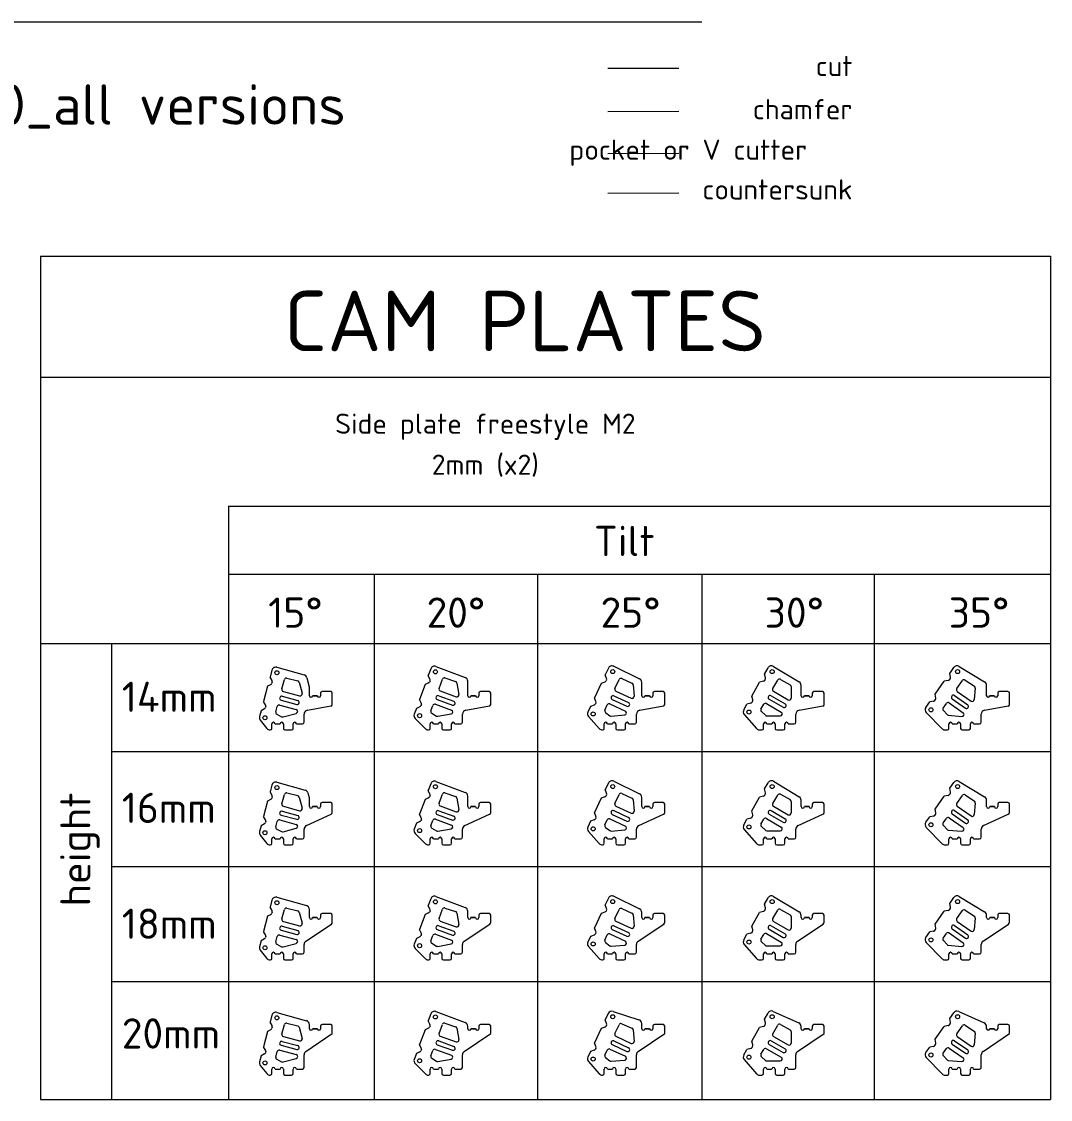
# Model space of a CAD drawing. Header units: millimetres. Extents: x -685 to 944, y -691 to 522.
# Drawn here: x 434 to 944, y -12 to 522 of the extents above; entities that cross this region are included whole.
import ezdxf

# ---------------------------------------------------------------- set-up
doc = ezdxf.new("R2010")
doc.units = ezdxf.units.MM
doc.linetypes.add('JIS_09_08', pattern=[10.75, 8, -0.55, 0.55, -0.55, 0.55, -0.55])
doc.layers.get('0').update_dxf_attribs({"lineweight": 5})
for name, color, linetype, lineweight in [('Calque1', 150, 'Continuous', 5), ('Calque2', 251, 'Continuous', 5), ('chamfered', 30, 'Continuous', 5), ('countersunk', 90, 'Continuous', 5), ('Cut', 150, 'Continuous', 5), ('pocket', 1, 'Continuous', 5)]:
    doc.layers.add(name, color=color, linetype=linetype, lineweight=lineweight)
doc.styles.get("Standard").update_dxf_attribs({"font": 'arial.ttf'})

# ---------------------------------------------------------------- blocks, each defined once
blk = doc.blocks.new('FIT')
at = {"layer": 'Calque1'}
for p, q in [((15.62, 16.2), (20.45, 13.54)), ((11.85, 11.62), (14.27, 15.82)), ((20.96, 12.66), (20.96, 6.94)), ((10.02, 6.33), (16.95, 2.33)), ((11.02, 8.07), (17.95, 4.07)), ((12.22, 10.26), (19.46, 6.08)), ((5.98, 1.42), (7.36, 3.82)), ((6.17, 0.19), (8.14, -1.63)), ((8.73, 4.19), (16.04, -0.03)), ((8.82, -1.89), (15.54, -1.89))]:
    blk.add_line(p, q, dxfattribs=at)
for centre in [(11.52, 20.03), (0, 0)]:
    blk.add_circle(centre, 1, dxfattribs=at)
for centre, start, end in [((15.14, 15.33), 61.115, 150.089), ((12.72, 11.13), 150.089, 240.01), ((19.96, 12.66), 0, 61.115), ((10.52, 7.2), 60.01, 240.01), ((19.96, 6.94), 240.01, 0), ((6.85, 0.92), 150.089, 227.267), ((8.23, 3.32), 60.01, 150.089), ((17.45, 3.2), 240.01, 60.01), ((8.82, -0.89), 227.267, 270), ((15.54, -0.89), 270, 60.01)]:
    blk.add_arc(centre, 1, start, end, dxfattribs=at)

msp = doc.modelspace()

# ---------------------------------------------------------------- linework, layer by layer
at = {"layer": 'Calque1'}
msp.add_line((724.33, 498.56), (759.47, 498.67), dxfattribs=at)
at = {"layer": 'Calque2'}
for p, q in [((0, 521.71), (770.94, 521.56)), ((443.04, 405.37), (943.76, 405.37)), ((443.04, 405.37), (443.04, -12.48)), ((943.76, 405.37), (943.76, -12.48)), ((443.04, 345.55), (943.76, 345.55)), ((536.16, 281.58), (536.16, -12.48)), ((536.16, 281.58), (943.76, 281.58)), ((536.16, 247.92), (943.76, 247.92)), ((608.37, 247.92), (608.37, -12.48)), ((689.44, 247.92), (689.44, -12.48)), ((770.92, 247.92), (770.92, -12.48)), ((856.43, 247.92), (856.43, -12.48)), ((443.04, 213.48), (943.76, 213.48)), ((478.14, 213.48), (478.14, -12.48)), ((478.14, 160.03), (943.76, 160.03)), ((478.14, 102.98), (943.76, 102.98)), ((478.14, 45.94), (943.76, 45.94)), ((443.04, -12.48), (943.76, -12.48))]:
    msp.add_line(p, q, dxfattribs=at)
at = {"layer": 'chamfered'}
msp.add_line((724.33, 477.16), (759.47, 477.26), dxfattribs=at)
at = {"layer": 'countersunk'}
msp.add_line((724.33, 436.68), (759.47, 436.79), dxfattribs=at)
at = {"layer": 'Cut'}
for p, q in [((557.76, 200.28), (556.83, 196.84)), ((560.22, 201.69), (573.66, 197.94)), ((636.49, 200.93), (635.27, 197.59)), ((639.07, 202.12), (653.55, 196.66)), ((724.55, 201.24), (723.04, 198.01)), ((723.71, 196.18), (723.04, 198.01)), ((727.23, 202.19), (739.99, 195.98)), ((801.95, 198.33), (803.73, 201.42)), ((802.45, 196.46), (801.95, 198.33)), ((806.5, 202.13), (819.18, 194.42)), ((893.8, 198.67), (895.82, 201.55)), ((894.14, 196.76), (893.8, 198.67)), ((898.49, 202.11), (911.12, 194.42)), ((557.29, 193.24), (555.61, 192.27)), ((557.8, 195.16), (556.83, 196.84)), ((557.9, 194.4), (557.76, 193.85)), ((575.05, 196.54), (576.25, 192.07)), ((633.66, 193.15), (630.98, 185.79)), ((635.42, 193.97), (633.66, 193.15)), ((636.1, 195.83), (635.27, 197.59)), ((636.13, 195.06), (635.94, 194.53)), ((654.84, 187.62), (654.84, 194.79)), ((721.04, 193.72), (717.73, 186.62)), ((722.87, 194.38), (721.04, 193.72)), ((723.67, 195.41), (723.43, 194.9)), ((741.11, 187.62), (741.11, 194.18)), ((795.67, 187.46), (799.58, 194.24)), ((801.46, 194.74), (799.58, 194.24)), ((802.07, 195.21), (802.35, 195.7)), ((820.14, 187.62), (820.14, 192.72)), ((886.59, 188.38), (891.09, 194.8)), ((893, 195.14), (891.09, 194.8)), ((893.65, 195.55), (893.97, 196.01)), ((912.08, 187.62), (912.08, 192.72)), ((555.61, 192.27), (553.58, 184.7)), ((576.32, 187.62), (576.32, 191.55)), ((580.23, 187.62), (577.92, 187.62)), ((577.92, 187.62), (580.23, 187.62)), ((580.23, 187.62), (577.92, 187.62)), ((581.83, 188.82), (581.83, 187.62)), ((586.89, 189.62), (582.63, 189.62)), ((587.69, 187.62), (587.69, 188.82)), ((587.69, 183.29), (587.69, 187.62)), ((658.75, 187.62), (656.44, 187.62)), ((656.44, 187.62), (658.75, 187.62)), ((658.75, 187.62), (656.44, 187.62)), ((660.35, 188.82), (660.35, 187.62)), ((665.41, 189.62), (661.15, 189.62)), ((666.21, 187.62), (666.21, 188.82)), ((666.21, 183.29), (666.21, 187.62)), ((745.02, 187.62), (742.71, 187.62)), ((742.71, 187.62), (745.02, 187.62)), ((745.02, 187.62), (742.71, 187.62)), ((746.62, 188.82), (746.62, 187.62)), ((751.68, 189.62), (747.42, 189.62)), ((752.48, 187.62), (752.48, 188.82)), ((752.48, 183.29), (752.48, 187.62)), ((796.17, 185.58), (795.67, 187.46)), ((824.05, 187.62), (821.74, 187.62)), ((821.74, 187.62), (824.05, 187.62)), ((824.05, 187.62), (821.74, 187.62)), ((825.65, 188.82), (825.65, 187.62)), ((830.71, 189.62), (826.45, 189.62)), ((831.51, 187.62), (831.51, 188.82)), ((831.51, 183.29), (831.51, 187.62)), ((886.93, 186.47), (886.59, 188.38)), ((915.99, 187.62), (913.68, 187.62)), ((913.68, 187.62), (915.99, 187.62)), ((915.99, 187.62), (913.68, 187.62)), ((917.59, 188.82), (917.59, 187.62)), ((922.65, 189.62), (918.39, 189.62)), ((923.45, 187.62), (923.45, 188.82)), ((923.45, 183.29), (923.45, 187.62)), ((554.55, 183.02), (553.58, 184.7)), ((554.65, 182.26), (554.51, 181.72)), ((575.33, 180.39), (587.03, 182.51)), ((631.12, 182.16), (629.36, 181.34)), ((631.8, 184.02), (630.98, 185.79)), ((631.83, 183.26), (631.64, 182.73)), ((653.86, 180.39), (665.56, 182.51)), ((715.73, 182.33), (714.41, 179.49)), ((717.56, 183), (715.73, 182.33)), ((718.4, 184.79), (717.73, 186.62)), ((718.36, 184.03), (718.12, 183.52)), ((740.13, 180.39), (751.83, 182.51)), ((791.71, 180.61), (793.3, 183.36)), ((795.18, 183.86), (793.3, 183.36)), ((795.79, 184.33), (796.07, 184.82)), ((819.16, 180.39), (830.85, 182.51)), ((882, 181.83), (883.88, 184.51)), ((885.79, 184.85), (883.88, 184.51)), ((886.44, 185.26), (886.76, 185.72)), ((911.1, 180.39), (922.8, 182.51)), ((552.36, 180.14), (551.58, 177.23)), ((554.04, 181.11), (552.36, 180.14)), ((573.69, 174.42), (573.69, 178.42)), ((629.36, 181.34), (628.3, 178.42)), ((628.76, 176.31), (633.9, 171.21)), ((652.21, 174.42), (652.21, 178.42)), ((714.73, 177.32), (720.08, 171.3)), ((738.48, 174.42), (738.48, 178.42)), ((791.94, 178.3), (797.98, 171.31)), ((817.51, 174.42), (817.51, 178.42)), ((882.2, 179.29), (890.01, 171.23)), ((909.45, 174.42), (909.45, 178.42)), ((551.95, 175.46), (555.22, 171.37)), ((557.69, 171.42), (557.69, 173.62)), ((559.29, 173.62), (561.81, 173.62)), ((563.41, 173.62), (563.41, 171.42)), ((568.27, 171.42), (568.27, 173.62)), ((569.87, 173.62), (572.89, 173.62)), ((636.21, 171.42), (636.21, 173.62)), ((637.81, 173.62), (640.34, 173.62)), ((641.94, 173.62), (641.94, 171.42)), ((646.8, 171.42), (646.8, 173.62)), ((648.4, 173.62), (651.41, 173.62)), ((722.48, 171.42), (722.48, 173.62)), ((724.08, 173.62), (726.61, 173.62)), ((728.21, 173.62), (728.21, 171.42)), ((733.07, 171.42), (733.07, 173.62)), ((734.67, 173.62), (737.68, 173.62)), ((801.51, 171.42), (801.51, 173.62)), ((803.11, 173.62), (805.64, 173.62)), ((807.24, 173.62), (807.24, 171.42)), ((812.1, 171.42), (812.1, 173.62)), ((813.7, 173.62), (816.71, 173.62)), ((893.45, 171.42), (893.45, 173.62)), ((895.05, 173.62), (897.58, 173.62)), ((899.18, 173.62), (899.18, 171.42)), ((904.04, 171.42), (904.04, 173.62)), ((905.64, 173.62), (908.65, 173.62)), ((556.78, 170.62), (556.89, 170.62)), ((564.21, 170.62), (567.47, 170.62)), ((635.31, 170.62), (635.41, 170.62)), ((642.74, 170.62), (646, 170.62)), ((721.57, 170.62), (721.68, 170.62)), ((729.01, 170.62), (732.27, 170.62)), ((799.5, 170.62), (800.71, 170.62)), ((808.04, 170.62), (811.3, 170.62)), ((891.45, 170.62), (892.65, 170.62)), ((899.98, 170.62), (903.24, 170.62)), ((560.22, 144.74), (574.24, 140.83)), ((639.07, 145.17), (653.55, 139.71)), ((724.55, 144.29), (723.04, 141.05)), ((727.23, 145.24), (739.99, 139.03)), ((801.95, 141.38), (803.73, 144.47)), ((806.5, 145.18), (819.18, 137.47)), ((893.8, 141.72), (895.82, 144.6)), ((898.49, 145.16), (911.12, 137.47)), ((557.76, 143.33), (556.83, 139.89)), ((557.8, 138.21), (556.83, 139.89)), ((575.63, 139.42), (576.25, 137.12)), ((636.49, 143.98), (635.27, 140.64)), ((636.1, 138.88), (635.27, 140.64)), ((723.71, 139.23), (723.04, 141.05)), ((802.45, 139.51), (801.95, 141.38)), ((893.65, 138.6), (893.97, 139.06)), ((894.14, 139.81), (893.8, 141.72)), ((555.61, 135.32), (553.58, 127.75)), ((557.29, 136.29), (555.61, 135.32)), ((557.9, 137.45), (557.76, 136.9)), ((576.32, 132.67), (576.32, 136.6)), ((581.83, 133.87), (581.83, 132.67)), ((586.89, 134.67), (582.63, 134.67)), ((587.69, 132.67), (587.69, 133.87)), ((633.66, 136.2), (630.98, 128.83)), ((635.42, 137.02), (633.66, 136.2)), ((636.13, 138.11), (635.94, 137.58)), ((654.84, 132.67), (654.84, 137.84)), ((660.35, 133.87), (660.35, 132.67)), ((665.41, 134.67), (661.15, 134.67)), ((666.21, 132.67), (666.21, 133.87)), ((721.04, 136.77), (717.73, 129.67)), ((722.87, 137.43), (721.04, 136.77)), ((723.67, 138.46), (723.43, 137.95)), ((741.11, 132.67), (741.11, 137.23)), ((746.62, 133.87), (746.62, 132.67)), ((751.68, 134.67), (747.42, 134.67)), ((752.48, 132.67), (752.48, 133.87)), ((795.67, 130.5), (799.58, 137.29)), ((801.46, 137.79), (799.58, 137.29)), ((802.07, 138.26), (802.35, 138.75)), ((820.14, 132.67), (820.14, 135.76)), ((825.65, 133.87), (825.65, 132.67)), ((830.71, 134.67), (826.45, 134.67)), ((831.51, 132.67), (831.51, 133.87)), ((886.59, 131.43), (891.09, 137.85)), ((893, 138.19), (891.09, 137.85)), ((912.08, 132.67), (912.08, 135.76)), ((917.59, 133.87), (917.59, 132.67)), ((922.65, 134.67), (918.39, 134.67)), ((923.45, 132.67), (923.45, 133.87)), ((574.85, 123.22), (587.11, 128.89)), ((580.23, 132.67), (577.92, 132.67)), ((577.92, 132.67), (580.23, 132.67)), ((580.23, 132.67), (577.92, 132.67)), ((587.69, 129.8), (587.69, 132.67)), ((631.8, 127.07), (630.98, 128.83)), ((653.37, 123.22), (665.63, 128.89)), ((658.75, 132.67), (656.44, 132.67)), ((656.44, 132.67), (658.75, 132.67)), ((658.75, 132.67), (656.44, 132.67)), ((666.21, 129.8), (666.21, 132.67)), ((718.4, 127.84), (717.73, 129.67)), ((739.64, 123.22), (751.9, 128.89)), ((745.02, 132.67), (742.71, 132.67)), ((742.71, 132.67), (745.02, 132.67)), ((745.02, 132.67), (742.71, 132.67)), ((752.48, 129.8), (752.48, 132.67)), ((796.17, 128.63), (795.67, 130.5)), ((818.67, 123.22), (830.93, 128.89)), ((824.05, 132.67), (821.74, 132.67)), ((821.74, 132.67), (824.05, 132.67)), ((824.05, 132.67), (821.74, 132.67)), ((831.51, 129.8), (831.51, 132.67)), ((886.44, 128.31), (886.76, 128.77)), ((886.93, 129.52), (886.59, 131.43)), ((910.61, 123.22), (922.87, 128.89)), ((915.99, 132.67), (913.68, 132.67)), ((913.68, 132.67), (915.99, 132.67)), ((915.99, 132.67), (913.68, 132.67)), ((923.45, 129.8), (923.45, 132.67)), ((552.36, 123.19), (551.58, 120.28)), ((554.04, 124.16), (552.36, 123.19)), ((554.55, 126.07), (553.58, 127.75)), ((554.65, 125.31), (554.51, 124.77)), ((629.36, 124.39), (628.3, 121.46)), ((631.12, 125.21), (629.36, 124.39)), ((631.83, 126.31), (631.64, 125.78)), ((715.73, 125.38), (714.41, 122.54)), ((717.56, 126.05), (715.73, 125.38)), ((718.36, 127.08), (718.12, 126.57)), ((791.71, 123.66), (793.3, 126.41)), ((795.18, 126.91), (793.3, 126.41)), ((795.79, 127.38), (796.07, 127.87)), ((882, 124.88), (883.88, 127.56)), ((885.79, 127.9), (883.88, 127.56)), ((551.95, 118.51), (555.22, 114.42)), ((573.69, 117.47), (573.69, 121.4)), ((628.76, 119.36), (633.9, 114.26)), ((652.21, 117.47), (652.21, 121.4)), ((714.73, 120.37), (720.08, 114.34)), ((738.48, 117.47), (738.48, 121.4)), ((791.94, 121.35), (797.98, 114.36)), ((817.51, 117.47), (817.51, 121.4)), ((882.2, 122.34), (890.01, 114.28)), ((909.45, 117.47), (909.45, 121.4)), ((556.78, 113.67), (556.89, 113.67)), ((557.69, 114.47), (557.69, 116.67)), ((559.29, 116.67), (561.81, 116.67)), ((563.41, 116.67), (563.41, 114.47)), ((564.21, 113.67), (567.47, 113.67)), ((568.27, 114.47), (568.27, 116.67)), ((569.87, 116.67), (572.89, 116.67)), ((635.31, 113.67), (635.41, 113.67)), ((636.21, 114.47), (636.21, 116.67)), ((637.81, 116.67), (640.34, 116.67)), ((641.94, 116.67), (641.94, 114.47)), ((642.74, 113.67), (646, 113.67)), ((646.8, 114.47), (646.8, 116.67)), ((648.4, 116.67), (651.41, 116.67)), ((721.57, 113.67), (721.68, 113.67)), ((722.48, 114.47), (722.48, 116.67)), ((724.08, 116.67), (726.61, 116.67)), ((728.21, 116.67), (728.21, 114.47)), ((729.01, 113.67), (732.27, 113.67)), ((733.07, 114.47), (733.07, 116.67)), ((734.67, 116.67), (737.68, 116.67)), ((799.5, 113.67), (800.71, 113.67)), ((801.51, 114.47), (801.51, 116.67)), ((803.11, 116.67), (805.64, 116.67)), ((807.24, 116.67), (807.24, 114.47)), ((808.04, 113.67), (811.3, 113.67)), ((812.1, 114.47), (812.1, 116.67)), ((813.7, 116.67), (816.71, 116.67)), ((891.45, 113.67), (892.65, 113.67)), ((893.45, 114.47), (893.45, 116.67)), ((895.05, 116.67), (897.58, 116.67)), ((899.18, 116.67), (899.18, 114.47)), ((899.98, 113.67), (903.24, 113.67)), ((904.04, 114.47), (904.04, 116.67)), ((905.64, 116.67), (908.65, 116.67)), ((557.76, 86.29), (556.83, 82.84)), ((560.22, 87.69), (574.85, 83.61)), ((636.49, 86.93), (635.27, 83.59)), ((639.07, 88.12), (653.55, 82.66)), ((724.55, 87.24), (723.04, 84.01)), ((727.23, 88.19), (739.99, 81.98)), ((801.95, 84.34), (803.73, 87.42)), ((806.5, 88.13), (819.18, 80.43)), ((893.8, 84.67), (895.82, 87.56)), ((898.49, 88.12), (911.12, 80.43)), ((557.8, 81.16), (556.83, 82.84)), ((557.9, 80.4), (557.76, 79.85)), ((576.32, 77.63), (576.32, 81.69)), ((636.1, 81.83), (635.27, 83.59)), ((636.13, 81.07), (635.94, 80.53)), ((654.84, 77.63), (654.84, 80.79)), ((722.87, 80.39), (721.04, 79.72)), ((723.71, 82.18), (723.04, 84.01)), ((723.67, 81.42), (723.43, 80.9)), ((741.11, 77.63), (741.11, 80.19)), ((795.67, 73.46), (799.58, 80.24)), ((801.46, 80.74), (799.58, 80.24)), ((802.45, 82.46), (801.95, 84.34)), ((802.07, 81.21), (802.35, 81.7)), ((886.59, 74.38), (891.09, 80.8)), ((893, 81.14), (891.09, 80.8)), ((893.65, 81.55), (893.97, 82.01)), ((894.14, 82.76), (893.8, 84.67)), ((555.61, 78.27), (553.58, 70.71)), ((557.29, 79.25), (555.61, 78.27)), ((580.23, 77.63), (577.92, 77.63)), ((577.92, 77.63), (580.23, 77.63)), ((580.23, 77.63), (577.92, 77.63)), ((581.83, 78.83), (581.83, 77.63)), ((586.89, 79.63), (582.63, 79.63)), ((587.69, 77.63), (587.69, 78.83)), ((587.69, 75.29), (587.69, 77.63)), ((633.66, 79.15), (630.98, 71.79)), ((635.42, 79.97), (633.66, 79.15)), ((658.75, 77.63), (656.44, 77.63)), ((656.44, 77.63), (658.75, 77.63)), ((658.75, 77.63), (656.44, 77.63)), ((660.35, 78.83), (660.35, 77.63)), ((665.41, 79.63), (661.15, 79.63)), ((666.21, 77.63), (666.21, 78.83)), ((666.21, 75.29), (666.21, 77.63)), ((721.04, 79.72), (717.73, 72.62)), ((745.02, 77.63), (742.71, 77.63)), ((742.71, 77.63), (745.02, 77.63)), ((745.02, 77.63), (742.71, 77.63)), ((746.62, 78.83), (746.62, 77.63)), ((751.68, 79.63), (747.42, 79.63)), ((752.48, 77.63), (752.48, 78.83)), ((752.48, 75.29), (752.48, 77.63)), ((820.14, 77.63), (820.14, 78.72)), ((824.05, 77.63), (821.74, 77.63)), ((821.74, 77.63), (824.05, 77.63)), ((824.05, 77.63), (821.74, 77.63)), ((825.65, 78.83), (825.65, 77.63)), ((830.71, 79.63), (826.45, 79.63)), ((831.51, 77.63), (831.51, 78.83)), ((831.51, 75.29), (831.51, 77.63)), ((912.08, 77.63), (912.08, 78.72)), ((915.99, 77.63), (913.68, 77.63)), ((913.68, 77.63), (915.99, 77.63)), ((915.99, 77.63), (913.68, 77.63)), ((917.59, 78.83), (917.59, 77.63)), ((922.65, 79.63), (918.39, 79.63)), ((923.45, 77.63), (923.45, 78.83)), ((923.45, 75.29), (923.45, 77.63)), ((554.55, 69.02), (553.58, 70.71)), ((574.58, 65.99), (587.24, 74.45)), ((631.8, 70.03), (630.98, 71.79)), ((653.1, 65.99), (665.77, 74.45)), ((718.4, 70.8), (717.73, 72.62)), ((718.36, 70.03), (718.12, 69.52)), ((739.37, 65.99), (752.04, 74.45)), ((795.18, 69.87), (793.3, 69.36)), ((796.17, 71.58), (795.67, 73.46)), ((795.79, 70.33), (796.07, 70.82)), ((818.4, 65.99), (831.07, 74.45)), ((882, 67.83), (883.88, 70.51)), ((885.79, 70.85), (883.88, 70.51)), ((886.44, 71.26), (886.76, 71.72)), ((886.93, 72.47), (886.59, 74.38)), ((910.34, 65.99), (923.01, 74.45)), ((552.36, 66.14), (551.58, 63.23)), ((554.04, 67.11), (552.36, 66.14)), ((554.65, 68.26), (554.51, 67.72)), ((573.69, 60.43), (573.69, 64.32)), ((629.36, 67.34), (628.3, 64.42)), ((631.12, 68.16), (629.36, 67.34)), ((631.83, 69.26), (631.64, 68.73)), ((652.21, 60.43), (652.21, 64.32)), ((715.73, 68.34), (714.41, 65.49)), ((717.56, 69), (715.73, 68.34)), ((738.48, 60.43), (738.48, 64.32)), ((791.71, 66.61), (793.3, 69.36)), ((791.94, 64.3), (797.98, 57.32)), ((817.51, 60.43), (817.51, 64.32)), ((882.2, 65.29), (890.01, 57.23)), ((909.45, 60.43), (909.45, 64.32)), ((551.95, 61.46), (555.22, 57.38)), ((557.69, 57.43), (557.69, 59.63)), ((559.29, 59.63), (561.81, 59.63)), ((563.41, 59.63), (563.41, 57.43)), ((568.27, 57.43), (568.27, 59.63)), ((569.87, 59.63), (572.89, 59.63)), ((628.76, 62.31), (633.9, 57.21)), ((636.21, 57.43), (636.21, 59.63)), ((637.81, 59.63), (640.34, 59.63)), ((641.94, 59.63), (641.94, 57.43)), ((646.8, 57.43), (646.8, 59.63)), ((648.4, 59.63), (651.41, 59.63)), ((714.73, 63.32), (720.08, 57.3)), ((722.48, 57.43), (722.48, 59.63)), ((724.08, 59.63), (726.61, 59.63)), ((728.21, 59.63), (728.21, 57.43)), ((733.07, 57.43), (733.07, 59.63)), ((734.67, 59.63), (737.68, 59.63)), ((801.51, 57.43), (801.51, 59.63)), ((803.11, 59.63), (805.64, 59.63)), ((807.24, 59.63), (807.24, 57.43)), ((812.1, 57.43), (812.1, 59.63)), ((813.7, 59.63), (816.71, 59.63)), ((893.45, 57.43), (893.45, 59.63)), ((895.05, 59.63), (897.58, 59.63)), ((899.18, 59.63), (899.18, 57.43)), ((904.04, 57.43), (904.04, 59.63)), ((905.64, 59.63), (908.65, 59.63)), ((556.78, 56.63), (556.89, 56.63)), ((564.21, 56.63), (567.47, 56.63)), ((635.31, 56.63), (635.41, 56.63)), ((642.74, 56.63), (646, 56.63)), ((721.57, 56.63), (721.68, 56.63)), ((729.01, 56.63), (732.27, 56.63)), ((799.5, 56.63), (800.71, 56.63)), ((808.04, 56.63), (811.3, 56.63)), ((891.45, 56.63), (892.65, 56.63)), ((899.98, 56.63), (903.24, 56.63)), ((557.76, 29.24), (556.83, 25.79)), ((560.22, 30.65), (574.85, 26.56)), ((636.49, 29.88), (635.27, 26.54)), ((639.07, 31.07), (653.55, 25.62)), ((724.51, 30.11), (723.04, 26.96)), ((723.71, 25.13), (723.04, 26.96)), ((726.94, 31.17), (739.73, 27.02)), ((801.95, 27.29), (803.72, 30.36)), ((802.45, 25.41), (801.95, 27.29)), ((806.27, 31.18), (818.96, 25.48)), ((893.8, 27.63), (895.81, 30.49)), ((894.14, 25.71), (893.8, 27.63)), ((898.27, 31.17), (910.9, 25.48)), ((557.29, 22.2), (555.61, 21.23)), ((557.8, 24.11), (556.83, 25.79)), ((557.9, 23.35), (557.76, 22.8)), ((576.32, 22.58), (576.32, 24.64)), ((580.23, 22.58), (577.92, 22.58)), ((577.92, 22.58), (580.23, 22.58)), ((580.23, 22.58), (577.92, 22.58)), ((581.83, 23.78), (581.83, 22.58)), ((586.89, 24.58), (582.63, 24.58)), ((587.69, 22.58), (587.69, 23.78)), ((587.69, 20.24), (587.69, 22.58)), ((633.66, 22.1), (630.98, 14.74)), ((635.42, 22.92), (633.66, 22.1)), ((636.1, 24.78), (635.27, 26.54)), ((636.13, 24.02), (635.94, 23.49)), ((654.84, 22.58), (654.84, 23.74)), ((658.75, 22.58), (656.44, 22.58)), ((656.44, 22.58), (658.75, 22.58)), ((658.75, 22.58), (656.44, 22.58)), ((660.35, 23.78), (660.35, 22.58)), ((665.41, 24.58), (661.15, 24.58)), ((666.21, 22.58), (666.21, 23.78)), ((666.21, 20.24), (666.21, 22.58)), ((721.04, 22.67), (717.73, 15.57)), ((722.87, 23.34), (721.04, 22.67)), ((723.67, 24.37), (723.43, 23.86)), ((741.11, 22.58), (741.11, 25.12)), ((745.02, 22.58), (742.71, 22.58)), ((742.71, 22.58), (745.02, 22.58)), ((745.02, 22.58), (742.71, 22.58)), ((746.62, 23.78), (746.62, 22.58)), ((751.68, 24.58), (747.42, 24.58)), ((752.48, 22.58), (752.48, 23.78)), ((752.48, 20.24), (752.48, 22.58)), ((795.67, 16.41), (799.58, 23.19)), ((801.46, 23.7), (799.58, 23.19)), ((802.07, 24.16), (802.35, 24.65)), ((820.14, 22.58), (820.14, 23.65)), ((824.05, 22.58), (821.74, 22.58)), ((821.74, 22.58), (824.05, 22.58)), ((824.05, 22.58), (821.74, 22.58)), ((825.65, 23.78), (825.65, 22.58)), ((830.71, 24.58), (826.45, 24.58)), ((831.51, 22.58), (831.51, 23.78)), ((831.51, 20.24), (831.51, 22.58)), ((886.59, 17.34), (891.09, 23.75)), ((893, 24.09), (891.09, 23.75)), ((893.65, 24.5), (893.97, 24.97)), ((912.08, 22.58), (912.08, 23.65)), ((915.99, 22.58), (913.68, 22.58)), ((913.68, 22.58), (915.99, 22.58)), ((915.99, 22.58), (913.68, 22.58)), ((917.59, 23.78), (917.59, 22.58)), ((922.65, 24.58), (918.39, 24.58)), ((923.45, 22.58), (923.45, 23.78)), ((923.45, 20.24), (923.45, 22.58)), ((555.61, 21.23), (553.58, 13.66)), ((574.56, 11.26), (587.69, 20.24)), ((653.09, 11.26), (666.21, 20.24)), ((739.36, 11.26), (752.48, 20.24)), ((796.17, 14.53), (795.67, 16.41)), ((818.38, 11.26), (831.51, 20.24)), ((886.93, 15.42), (886.59, 17.34)), ((910.32, 11.26), (923.45, 20.24)), ((554.55, 11.98), (553.58, 13.66)), ((554.65, 11.22), (554.51, 10.67)), ((631.12, 11.12), (629.36, 10.3)), ((631.8, 12.98), (630.98, 14.74)), ((631.83, 12.21), (631.64, 11.68)), ((715.73, 11.29), (714.41, 8.44)), ((717.56, 11.95), (715.73, 11.29)), ((718.4, 13.75), (717.73, 15.57)), ((718.36, 12.98), (718.12, 12.47)), ((791.71, 9.56), (793.3, 12.31)), ((795.18, 12.82), (793.3, 12.31)), ((795.79, 13.28), (796.07, 13.77)), ((882, 10.78), (883.88, 13.46)), ((885.79, 13.8), (883.88, 13.46)), ((886.44, 14.21), (886.76, 14.68)), ((552.36, 9.09), (551.58, 6.18)), ((554.04, 10.06), (552.36, 9.09)), ((573.69, 3.38), (573.69, 9.61)), ((629.36, 10.3), (628.3, 7.37)), ((652.21, 3.38), (652.21, 9.61)), ((714.73, 6.27), (720.08, 0.25)), ((738.48, 3.38), (738.48, 9.61)), ((791.94, 7.26), (797.98, 0.27)), ((817.51, 3.38), (817.51, 9.61)), ((882.2, 8.24), (890.01, 0.19)), ((909.45, 3.38), (909.45, 9.61)), ((551.95, 4.41), (555.22, 0.33)), ((557.69, 0.38), (557.69, 2.58)), ((559.29, 2.58), (561.81, 2.58)), ((563.41, 2.58), (563.41, 0.38)), ((568.27, 0.38), (568.27, 2.58)), ((569.87, 2.58), (572.89, 2.58)), ((628.76, 5.27), (633.9, 0.16)), ((636.21, 0.38), (636.21, 2.58)), ((637.81, 2.58), (640.34, 2.58)), ((641.94, 2.58), (641.94, 0.38)), ((646.8, 0.38), (646.8, 2.58)), ((648.4, 2.58), (651.41, 2.58)), ((722.48, 0.38), (722.48, 2.58)), ((724.08, 2.58), (726.61, 2.58)), ((728.21, 2.58), (728.21, 0.38)), ((733.07, 0.38), (733.07, 2.58)), ((734.67, 2.58), (737.68, 2.58)), ((793.64, 5.28), (793.64, 5.28)), ((801.51, 0.38), (801.51, 2.58)), ((803.11, 2.58), (805.64, 2.58)), ((807.24, 2.58), (807.24, 0.38)), ((812.1, 0.38), (812.1, 2.58)), ((813.7, 2.58), (816.71, 2.58)), ((893.45, 0.38), (893.45, 2.58)), ((895.05, 2.58), (897.58, 2.58)), ((899.18, 2.58), (899.18, 0.38)), ((904.04, 0.38), (904.04, 2.58)), ((905.64, 2.58), (908.65, 2.58)), ((556.78, -0.42), (556.89, -0.42)), ((564.21, -0.42), (567.47, -0.42)), ((635.31, -0.42), (635.41, -0.42)), ((642.74, -0.42), (646, -0.42)), ((721.57, -0.42), (721.68, -0.42)), ((729.01, -0.42), (732.27, -0.42)), ((799.5, -0.42), (800.71, -0.42)), ((808.04, -0.42), (811.3, -0.42)), ((891.45, -0.42), (892.65, -0.42)), ((899.98, -0.42), (903.24, -0.42))]:
    msp.add_line(p, q, dxfattribs=at)
for centre, radius, start, end in [((559.69, 199.77), 2, 74.4087, 165), ((573.12, 196.02), 2, 15, 74.4087), ((638.37, 200.24), 2, 69.3544, 160), ((726.36, 200.39), 2, 64.055, 155), ((805.46, 200.42), 2, 58.727, 150), ((897.45, 200.41), 2, 58.6601, 145), ((556.79, 194.11), 1, 300, 345), ((556.94, 194.66), 1, 345, 30), ((635, 194.87), 1, 295, 340), ((635.19, 195.41), 1, 340, 25), ((652.84, 194.79), 2, 0, 69.3544), ((722.53, 195.32), 1, 290, 335), ((722.77, 195.84), 1, 335, 20), ((739.11, 194.18), 2, 0, 64.055), ((801.2, 195.71), 1, 285, 330), ((801.49, 196.2), 1, 330, 15), ((818.14, 192.72), 2, 0, 58.727), ((892.83, 196.12), 1, 280, 325), ((893.15, 196.59), 1, 325, 10), ((910.08, 192.72), 2, 0, 58.6601), ((574.32, 191.55), 2, 0, 15), ((577.12, 187.62), 0.8, 180, 0), ((581.03, 187.62), 0.8, 180, 0), ((582.63, 188.82), 0.8, 90, 180), ((586.89, 188.82), 0.8, 0, 90), ((655.64, 187.62), 0.8, 180, 0), ((659.55, 187.62), 0.8, 180, 0), ((661.15, 188.82), 0.8, 90, 180), ((665.41, 188.82), 0.8, 0, 90), ((741.91, 187.62), 0.8, 180, 0), ((745.82, 187.62), 0.8, 180, 0), ((747.42, 188.82), 0.8, 90, 180), ((751.68, 188.82), 0.8, 0, 90), ((820.94, 187.62), 0.8, 180, 0), ((824.85, 187.62), 0.8, 180, 0), ((826.45, 188.82), 0.8, 90, 180), ((830.71, 188.82), 0.8, 0, 90), ((912.88, 187.62), 0.8, 180, 0), ((916.79, 187.62), 0.8, 180, 0), ((918.39, 188.82), 0.8, 90, 180), ((922.65, 188.82), 0.8, 0, 90), ((553.54, 181.98), 1, 300, 345), ((553.69, 182.52), 1, 345, 30), ((586.89, 183.29), 0.8, 280.2468, 0), ((630.7, 183.07), 1, 295, 340), ((630.89, 183.6), 1, 340, 25), ((665.41, 183.29), 0.8, 280.2468, 0), ((717.22, 183.94), 1, 290, 335), ((717.46, 184.45), 1, 335, 20), ((751.68, 183.29), 0.8, 280.2468, 0), ((794.92, 184.83), 1, 285, 330), ((795.2, 185.32), 1, 330, 15), ((830.71, 183.29), 0.8, 280.2468, 0), ((883.64, 180.68), 2, 145, 224.1008), ((885.62, 185.83), 1, 280, 325), ((885.95, 186.29), 1, 325, 10), ((922.65, 183.29), 0.8, 280.2468, 0), ((553.51, 176.71), 2, 165, 218.6905), ((575.69, 178.42), 2, 100.2468, 180), ((630.17, 177.73), 2, 160, 225.1594), ((654.21, 178.42), 2, 100.2468, 180), ((716.22, 178.65), 2, 155, 221.6463), ((740.48, 178.42), 2, 100.2468, 180), ((793.45, 179.61), 2, 150, 220.8891), ((819.51, 178.42), 2, 100.2468, 180), ((911.45, 178.42), 2, 100.2468, 180), ((556.78, 172.62), 2, 218.6905, 270), ((556.89, 171.42), 0.8, 270, 0), ((558.49, 173.62), 0.8, 0, 180), ((562.61, 173.62), 0.8, 0, 180), ((564.21, 171.42), 0.8, 180, 270), ((567.47, 171.42), 0.8, 270, 0), ((569.07, 173.62), 0.8, 0, 180), ((572.89, 174.42), 0.8, 270, 0), ((635.31, 172.62), 2, 225.1594, 270), ((635.41, 171.42), 0.8, 270, 0), ((637.01, 173.62), 0.8, 0, 180), ((641.14, 173.62), 0.8, 0, 180), ((642.74, 171.42), 0.8, 180, 270), ((646, 171.42), 0.8, 270, 0), ((647.6, 173.62), 0.8, 0, 180), ((651.41, 174.42), 0.8, 270, 0), ((721.57, 172.62), 2, 221.6463, 270), ((721.68, 171.42), 0.8, 270, 0), ((723.28, 173.62), 0.8, 0, 180), ((727.41, 173.62), 0.8, 0, 180), ((729.01, 171.42), 0.8, 180, 270), ((732.27, 171.42), 0.8, 270, 0), ((733.87, 173.62), 0.8, 0, 180), ((737.68, 174.42), 0.8, 270, 0), ((799.5, 172.62), 2, 220.8891, 270), ((800.71, 171.42), 0.8, 270, 0), ((802.31, 173.62), 0.8, 0, 180), ((806.44, 173.62), 0.8, 0, 180), ((808.04, 171.42), 0.8, 180, 270), ((811.3, 171.42), 0.8, 270, 0), ((812.9, 173.62), 0.8, 0, 180), ((816.71, 174.42), 0.8, 270, 0), ((891.45, 172.62), 2, 224.1008, 270), ((892.65, 171.42), 0.8, 270, 0), ((894.25, 173.62), 0.8, 0, 180), ((898.38, 173.62), 0.8, 0, 180), ((899.98, 171.42), 0.8, 180, 270), ((903.24, 171.42), 0.8, 270, 0), ((904.84, 173.62), 0.8, 0, 180), ((908.65, 174.42), 0.8, 270, 0), ((559.69, 142.82), 2, 74.4087, 165), ((638.37, 143.29), 2, 69.3544, 160), ((726.36, 143.44), 2, 64.055, 155), ((805.46, 143.47), 2, 58.727, 150), ((897.45, 143.46), 2, 58.6601, 145), ((573.7, 138.91), 2, 15, 74.4087), ((652.84, 137.84), 2, 0, 69.3544), ((722.77, 138.89), 1, 335, 20), ((739.11, 137.23), 2, 0, 64.055), ((801.49, 139.25), 1, 330, 15), ((893.15, 139.63), 1, 325, 10), ((556.79, 137.16), 1, 300, 345), ((556.94, 137.71), 1, 345, 30), ((574.32, 136.6), 2, 0, 15), ((582.63, 133.87), 0.8, 90, 180), ((586.89, 133.87), 0.8, 0, 90), ((635, 137.92), 1, 295, 340), ((635.19, 138.46), 1, 340, 25), ((661.15, 133.87), 0.8, 90, 180), ((665.41, 133.87), 0.8, 0, 90), ((722.53, 138.37), 1, 290, 335), ((747.42, 133.87), 0.8, 90, 180), ((751.68, 133.87), 0.8, 0, 90), ((801.2, 138.76), 1, 285, 330), ((818.14, 135.76), 2, 0, 58.727), ((826.45, 133.87), 0.8, 90, 180), ((830.71, 133.87), 0.8, 0, 90), ((892.83, 139.17), 1, 280, 325), ((910.08, 135.76), 2, 0, 58.6601), ((918.39, 133.87), 0.8, 90, 180), ((922.65, 133.87), 0.8, 0, 90), ((577.12, 132.67), 0.8, 180, 0), ((581.03, 132.67), 0.8, 180, 0), ((586.69, 129.8), 1, 294.841, 0), ((655.64, 132.67), 0.8, 180, 0), ((659.55, 132.67), 0.8, 180, 0), ((665.21, 129.8), 1, 294.841, 0), ((741.91, 132.67), 0.8, 180, 0), ((745.82, 132.67), 0.8, 180, 0), ((751.48, 129.8), 1, 294.841, 0), ((795.2, 128.37), 1, 330, 15), ((820.94, 132.67), 0.8, 180, 0), ((824.85, 132.67), 0.8, 180, 0), ((830.51, 129.8), 1, 294.841, 0), ((885.62, 128.88), 1, 280, 325), ((885.95, 129.34), 1, 325, 10), ((912.88, 132.67), 0.8, 180, 0), ((916.79, 132.67), 0.8, 180, 0), ((922.45, 129.8), 1, 294.841, 0), ((553.54, 125.02), 1, 300, 345), ((553.69, 125.57), 1, 345, 30), ((575.69, 121.4), 2, 114.841, 180), ((630.7, 126.12), 1, 295, 340), ((630.89, 126.65), 1, 340, 25), ((654.21, 121.4), 2, 114.841, 180), ((717.22, 126.99), 1, 290, 335), ((717.46, 127.5), 1, 335, 20), ((740.48, 121.4), 2, 114.841, 180), ((793.45, 122.66), 2, 150, 220.8891), ((794.92, 127.88), 1, 285, 330), ((819.51, 121.4), 2, 114.841, 180), ((883.64, 123.73), 2, 145, 224.1008), ((911.45, 121.4), 2, 114.841, 180), ((553.51, 119.76), 2, 165, 218.6905), ((630.17, 120.78), 2, 160, 225.1594), ((716.22, 121.69), 2, 155, 221.6463), ((556.78, 115.67), 2, 218.6905, 270), ((556.89, 114.47), 0.8, 270, 0), ((558.49, 116.67), 0.8, 0, 180), ((562.61, 116.67), 0.8, 0, 180), ((564.21, 114.47), 0.8, 180, 270), ((567.47, 114.47), 0.8, 270, 0), ((569.07, 116.67), 0.8, 0, 180), ((572.89, 117.47), 0.8, 270, 0), ((635.31, 115.67), 2, 225.1594, 270), ((635.41, 114.47), 0.8, 270, 0), ((637.01, 116.67), 0.8, 0, 180), ((641.14, 116.67), 0.8, 0, 180), ((642.74, 114.47), 0.8, 180, 270), ((646, 114.47), 0.8, 270, 0), ((647.6, 116.67), 0.8, 0, 180), ((651.41, 117.47), 0.8, 270, 0), ((721.57, 115.67), 2, 221.6463, 270), ((721.68, 114.47), 0.8, 270, 0), ((723.28, 116.67), 0.8, 0, 180), ((727.41, 116.67), 0.8, 0, 180), ((729.01, 114.47), 0.8, 180, 270), ((732.27, 114.47), 0.8, 270, 0), ((733.87, 116.67), 0.8, 0, 180), ((737.68, 117.47), 0.8, 270, 0), ((799.5, 115.67), 2, 220.8891, 270), ((800.71, 114.47), 0.8, 270, 0), ((802.31, 116.67), 0.8, 0, 180), ((806.44, 116.67), 0.8, 0, 180), ((808.04, 114.47), 0.8, 180, 270), ((811.3, 114.47), 0.8, 270, 0), ((812.9, 116.67), 0.8, 0, 180), ((816.71, 117.47), 0.8, 270, 0), ((891.45, 115.67), 2, 224.1008, 270), ((892.65, 114.47), 0.8, 270, 0), ((894.25, 116.67), 0.8, 0, 180), ((898.38, 116.67), 0.8, 0, 180), ((899.98, 114.47), 0.8, 180, 270), ((903.24, 114.47), 0.8, 270, 0), ((904.84, 116.67), 0.8, 0, 180), ((908.65, 117.47), 0.8, 270, 0), ((559.69, 85.77), 2, 74.4087, 165), ((638.37, 86.25), 2, 69.3544, 160), ((726.36, 86.39), 2, 64.055, 155), ((805.46, 86.42), 2, 58.727, 150), ((897.45, 86.41), 2, 58.6601, 145), ((556.94, 80.66), 1, 345, 30), ((574.32, 81.69), 2, 0, 74.4087), ((635, 80.88), 1, 295, 340), ((635.19, 81.41), 1, 340, 25), ((652.84, 80.79), 2, 0, 69.3544), ((722.53, 81.33), 1, 290, 335), ((722.77, 81.84), 1, 335, 20), ((739.11, 80.19), 2, 0, 64.055), ((801.2, 81.71), 1, 285, 330), ((801.49, 82.2), 1, 330, 15), ((818.14, 78.72), 2, 0, 58.727), ((892.83, 82.12), 1, 280, 325), ((893.15, 82.59), 1, 325, 10), ((910.08, 78.72), 2, 0, 58.6601), ((556.79, 80.11), 1, 300, 345), ((577.12, 77.63), 0.8, 180, 0), ((581.03, 77.63), 0.8, 180, 0), ((582.63, 78.83), 0.8, 90, 180), ((586.89, 78.83), 0.8, 0, 90), ((586.69, 75.29), 1, 303.7612, 0), ((655.64, 77.63), 0.8, 180, 0), ((659.55, 77.63), 0.8, 180, 0), ((661.15, 78.83), 0.8, 90, 180), ((665.41, 78.83), 0.8, 0, 90), ((665.21, 75.29), 1, 303.7612, 0), ((741.91, 77.63), 0.8, 180, 0), ((745.82, 77.63), 0.8, 180, 0), ((747.42, 78.83), 0.8, 90, 180), ((751.68, 78.83), 0.8, 0, 90), ((751.48, 75.29), 1, 303.7612, 0), ((820.94, 77.63), 0.8, 180, 0), ((824.85, 77.63), 0.8, 180, 0), ((826.45, 78.83), 0.8, 90, 180), ((830.71, 78.83), 0.8, 0, 90), ((830.51, 75.29), 1, 303.7612, 0), ((912.88, 77.63), 0.8, 180, 0), ((916.79, 77.63), 0.8, 180, 0), ((918.39, 78.83), 0.8, 90, 180), ((922.65, 78.83), 0.8, 0, 90), ((922.45, 75.29), 1, 303.7612, 0), ((630.89, 69.6), 1, 340, 25), ((717.22, 69.94), 1, 290, 335), ((717.46, 70.45), 1, 335, 20), ((794.92, 70.83), 1, 285, 330), ((795.2, 71.32), 1, 330, 15), ((885.62, 71.83), 1, 280, 325), ((885.95, 72.3), 1, 325, 10), ((553.54, 67.98), 1, 300, 345), ((553.69, 68.52), 1, 345, 30), ((575.69, 64.32), 2, 123.7612, 180), ((630.17, 63.73), 2, 160, 225.1594), ((630.7, 69.07), 1, 295, 340), ((654.21, 64.32), 2, 123.7612, 180), ((716.22, 64.65), 2, 155, 221.6463), ((740.48, 64.32), 2, 123.7612, 180), ((793.45, 65.61), 2, 150, 220.8891), ((819.51, 64.32), 2, 123.7612, 180), ((883.64, 66.68), 2, 145, 224.1008), ((911.45, 64.32), 2, 123.7612, 180), ((553.51, 62.71), 2, 165, 218.6905), ((558.49, 59.63), 0.8, 0, 180), ((562.61, 59.63), 0.8, 0, 180), ((569.07, 59.63), 0.8, 0, 180), ((572.89, 60.43), 0.8, 270, 0), ((637.01, 59.63), 0.8, 0, 180), ((641.14, 59.63), 0.8, 0, 180), ((647.6, 59.63), 0.8, 0, 180), ((651.41, 60.43), 0.8, 270, 0), ((723.28, 59.63), 0.8, 0, 180), ((727.41, 59.63), 0.8, 0, 180), ((733.87, 59.63), 0.8, 0, 180), ((737.68, 60.43), 0.8, 270, 0), ((802.31, 59.63), 0.8, 0, 180), ((806.44, 59.63), 0.8, 0, 180), ((812.9, 59.63), 0.8, 0, 180), ((816.71, 60.43), 0.8, 270, 0), ((894.25, 59.63), 0.8, 0, 180), ((898.38, 59.63), 0.8, 0, 180), ((904.84, 59.63), 0.8, 0, 180), ((908.65, 60.43), 0.8, 270, 0), ((556.78, 58.63), 2, 218.6905, 270), ((556.89, 57.43), 0.8, 270, 0), ((564.21, 57.43), 0.8, 180, 270), ((567.47, 57.43), 0.8, 270, 0), ((635.31, 58.63), 2, 225.1594, 270), ((635.41, 57.43), 0.8, 270, 0), ((642.74, 57.43), 0.8, 180, 270), ((646, 57.43), 0.8, 270, 0), ((721.57, 58.63), 2, 221.6463, 270), ((721.68, 57.43), 0.8, 270, 0), ((729.01, 57.43), 0.8, 180, 270), ((732.27, 57.43), 0.8, 270, 0), ((799.5, 58.63), 2, 220.8891, 270), ((800.71, 57.43), 0.8, 270, 0), ((808.04, 57.43), 0.8, 180, 270), ((811.3, 57.43), 0.8, 270, 0), ((891.45, 58.63), 2, 224.1008, 270), ((892.65, 57.43), 0.8, 270, 0), ((899.98, 57.43), 0.8, 180, 270), ((903.24, 57.43), 0.8, 270, 0), ((559.69, 28.72), 2, 74.4087, 165), ((638.37, 29.2), 2, 69.3544, 160), ((726.32, 29.26), 2, 72.0431, 155), ((739.11, 25.12), 2, 0, 72.0431), ((805.45, 29.36), 2, 65.7887, 150), ((897.44, 29.35), 2, 65.7435, 145), ((556.79, 23.06), 1, 300, 345), ((556.94, 23.61), 1, 345, 30), ((574.32, 24.64), 2, 0, 74.4087), ((577.12, 22.58), 0.8, 180, 0), ((581.03, 22.58), 0.8, 180, 0), ((582.63, 23.78), 0.8, 90, 180), ((586.89, 23.78), 0.8, 0, 90), ((635, 23.83), 1, 295, 340), ((635.19, 24.36), 1, 340, 25), ((652.84, 23.74), 2, 0, 69.3544), ((655.64, 22.58), 0.8, 180, 0), ((659.55, 22.58), 0.8, 180, 0), ((661.15, 23.78), 0.8, 90, 180), ((665.41, 23.78), 0.8, 0, 90), ((722.53, 24.28), 1, 290, 335), ((722.77, 24.79), 1, 335, 20), ((741.91, 22.58), 0.8, 180, 0), ((745.82, 22.58), 0.8, 180, 0), ((747.42, 23.78), 0.8, 90, 180), ((751.68, 23.78), 0.8, 0, 90), ((801.2, 24.66), 1, 285, 330), ((801.49, 25.15), 1, 330, 15), ((818.14, 23.65), 2, 0, 65.7887), ((820.94, 22.58), 0.8, 180, 0), ((824.85, 22.58), 0.8, 180, 0), ((826.45, 23.78), 0.8, 90, 180), ((830.71, 23.78), 0.8, 0, 90), ((892.83, 25.08), 1, 280, 325), ((893.15, 25.54), 1, 325, 10), ((910.08, 23.65), 2, 0, 65.7435), ((912.88, 22.58), 0.8, 180, 0), ((916.79, 22.58), 0.8, 180, 0), ((918.39, 23.78), 0.8, 90, 180), ((922.65, 23.78), 0.8, 0, 90), ((553.69, 11.48), 1, 345, 30), ((575.69, 9.61), 2, 124.36, 180), ((630.7, 12.02), 1, 295, 340), ((630.89, 12.56), 1, 340, 25), ((654.21, 9.61), 2, 124.36, 180), ((717.22, 12.89), 1, 290, 335), ((717.46, 13.41), 1, 335, 20), ((740.48, 9.61), 2, 124.36, 180), ((794.92, 13.78), 1, 285, 330), ((795.2, 14.27), 1, 330, 15), ((819.51, 9.61), 2, 124.36, 180), ((883.64, 9.63), 2, 145, 224.1008), ((885.62, 14.79), 1, 280, 325), ((885.95, 15.25), 1, 325, 10), ((911.45, 9.61), 2, 124.36, 180), ((553.51, 5.66), 2, 165, 218.6905), ((553.54, 10.93), 1, 300, 345), ((630.17, 6.69), 2, 160, 225.1594), ((716.22, 7.6), 2, 155, 221.6463), ((793.45, 8.56), 2, 150, 220.8891), ((556.78, 1.58), 2, 218.6905, 270), ((556.89, 0.38), 0.8, 270, 0), ((558.49, 2.58), 0.8, 0, 180), ((562.61, 2.58), 0.8, 0, 180), ((564.21, 0.38), 0.8, 180, 270), ((567.47, 0.38), 0.8, 270, 0), ((569.07, 2.58), 0.8, 0, 180), ((572.89, 3.38), 0.8, 270, 0), ((635.31, 1.58), 2, 225.1594, 270), ((635.41, 0.38), 0.8, 270, 0), ((637.01, 2.58), 0.8, 0, 180), ((641.14, 2.58), 0.8, 0, 180), ((642.74, 0.38), 0.8, 180, 270), ((646, 0.38), 0.8, 270, 0), ((647.6, 2.58), 0.8, 0, 180), ((651.41, 3.38), 0.8, 270, 0), ((721.57, 1.58), 2, 221.6463, 270), ((721.68, 0.38), 0.8, 270, 0), ((723.28, 2.58), 0.8, 0, 180), ((727.41, 2.58), 0.8, 0, 180), ((729.01, 0.38), 0.8, 180, 270), ((732.27, 0.38), 0.8, 270, 0), ((733.87, 2.58), 0.8, 0, 180), ((737.68, 3.38), 0.8, 270, 0), ((799.5, 1.58), 2, 220.8891, 270), ((800.71, 0.38), 0.8, 270, 0), ((802.31, 2.58), 0.8, 0, 180), ((806.44, 2.58), 0.8, 0, 180), ((808.04, 0.38), 0.8, 180, 270), ((811.3, 0.38), 0.8, 270, 0), ((812.9, 2.58), 0.8, 0, 180), ((816.71, 3.38), 0.8, 270, 0), ((891.45, 1.58), 2, 224.1008, 270), ((892.65, 0.38), 0.8, 270, 0), ((894.25, 2.58), 0.8, 0, 180), ((898.38, 2.58), 0.8, 0, 180), ((899.98, 0.38), 0.8, 180, 270), ((903.24, 0.38), 0.8, 270, 0), ((904.84, 2.58), 0.8, 0, 180), ((908.65, 3.38), 0.8, 270, 0)]:
    msp.add_arc(centre, radius, start, end, dxfattribs=at)
at = {"layer": 'pocket'}
msp.add_line((724.33, 456.37), (759.47, 456.47), dxfattribs=at)

# ---------------------------------------------------------------- block references
at = {"layer": 'Cut'}
for p, rotation in [((554.27, 176.67), 15), ((630.97, 177.72), 9.999999999999998), ((717.02, 178.59), 5), ((884.5, 180.6), 355), ((554.27, 119.72), 15), ((630.97, 120.77), 9.999999999999998), ((717.02, 121.64), 5), ((884.5, 123.65), 355), ((554.27, 62.68), 15), ((630.97, 63.73), 9.999999999999998), ((717.02, 64.59), 5), ((884.5, 66.6), 355), ((554.27, 5.63), 15), ((630.97, 6.68), 9.999999999999998), ((717.02, 7.55), 5), ((884.5, 9.55), 355)]:
    msp.add_blockref('FIT', p, dxfattribs=dict(at, rotation=rotation))
for p in [(794.26, 179.52), (794.26, 122.57), (794.26, 65.52), (794.26, 8.47)]:
    msp.add_blockref('FIT', p, dxfattribs=at)

# ---------------------------------------------------------------- texts
at = {"linetype": 'JIS_09_08', "attachment_point": 1}
for s, width, insert, char_height in [('{\\fISOCPEUR|b0|i0|c0|p34;FRAME JeNo 2.5" POCKET v2.0.0_all versions}', 689.5068, (36.94, 490.57), 20), ('{\\fISOCPEUR|b0|i0|c0|p34;CAM PLATES}', 327.7561, (563.59, 388.34), 30), ('\\pi91.37807;{\\fISOCPEUR|b0|i0|c0|p34;Side plate freestyle M2}', 327.7561, (497.71, 327.41), 10), ('\\pi138.37807;{\\fISOCPEUR|b0|i0|c0|p34;2mm (x2)}', 327.7561, (498.61, 307.13), 10), ('{\\fISOCPEUR|b0|i0|c0|p34;Tilt}', 40.6308, (717.41, 271.79), 15), ('{\\fISOCPEUR|b0|i0|c0|p34;15°}', 40.6308, (555.89, 236.3), 15), ('{\\fISOCPEUR|b0|i0|c0|p34;20°}', 40.6308, (634.42, 236.3), 15), ('{\\fISOCPEUR|b0|i0|c0|p34;25°}', 40.6308, (720.69, 236.3), 15), ('{\\fISOCPEUR|b0|i0|c0|p34;30°}', 40.6308, (802.05, 236.3), 15), ('{\\fISOCPEUR|b0|i0|c0|p34;35°}', 40.6308, (893.32, 236.3), 15), ('{\\fISOCPEUR|b0|i0|c0|p34;14mm}', 40.6308, (483.3, 194.57), 15), ('{\\fISOCPEUR|b0|i0|c0|p34;16mm}', 40.6308, (483.3, 139.53), 15), ('{\\fISOCPEUR|b0|i0|c0|p34;18mm}', 40.6308, (483.3, 82.1), 15), ('{\\fISOCPEUR|b0|i0|c0|p34;20mm}', 40.6308, (483.3, 27.73), 15)]:
    msp.add_mtext_dynamic_manual_height_columns(s, width=width, gutter_width=12.5, heights=[0], dxfattribs=dict(at, insert=insert, char_height=char_height))
at = {"linetype": 'JIS_09_08', "insert": (452.78, 83.18), "char_height": 15, "attachment_point": 1, "rotation": 90}
msp.add_mtext_dynamic_manual_height_columns('{\\fISOCPEUR|b0|i0|c0|p34;height}', width=40.6308, gutter_width=12.5, heights=[0], dxfattribs=at)
at = {"layer": 'Calque1', "insert": (845.6, 504.68), "char_height": 10, "attachment_point": 3}
msp.add_mtext_dynamic_manual_height_columns('{\\fISOCPEUR|b0|i0|c0|p34;cut}', width=327.7561, gutter_width=12.5, heights=[0], dxfattribs=at)
at = {"layer": 'chamfered', "insert": (845.6, 483.27), "char_height": 10, "attachment_point": 3}
msp.add_mtext_dynamic_manual_height_columns('{\\fISOCPEUR|b0|i0|c0|p34;chamfer }', width=327.7561, gutter_width=12.5, heights=[0], dxfattribs=at)
at = {"layer": 'countersunk', "insert": (845.6, 443.52), "char_height": 10, "attachment_point": 3}
msp.add_mtext_dynamic_manual_height_columns('{\\fISOCPEUR|b0|i0|c0|p34;countersunk }', width=327.7561, gutter_width=12.5, heights=[0], dxfattribs=at)
at = {"layer": 'pocket', "insert": (823.16, 463.21), "char_height": 10, "attachment_point": 3}
msp.add_mtext_dynamic_manual_height_columns('{\\fISOCPEUR|b0|i0|c0|p34;pocket or V cutter }', width=327.7561, gutter_width=12.5, heights=[0], dxfattribs=at)

doc.saveas('drawing.dxf')
